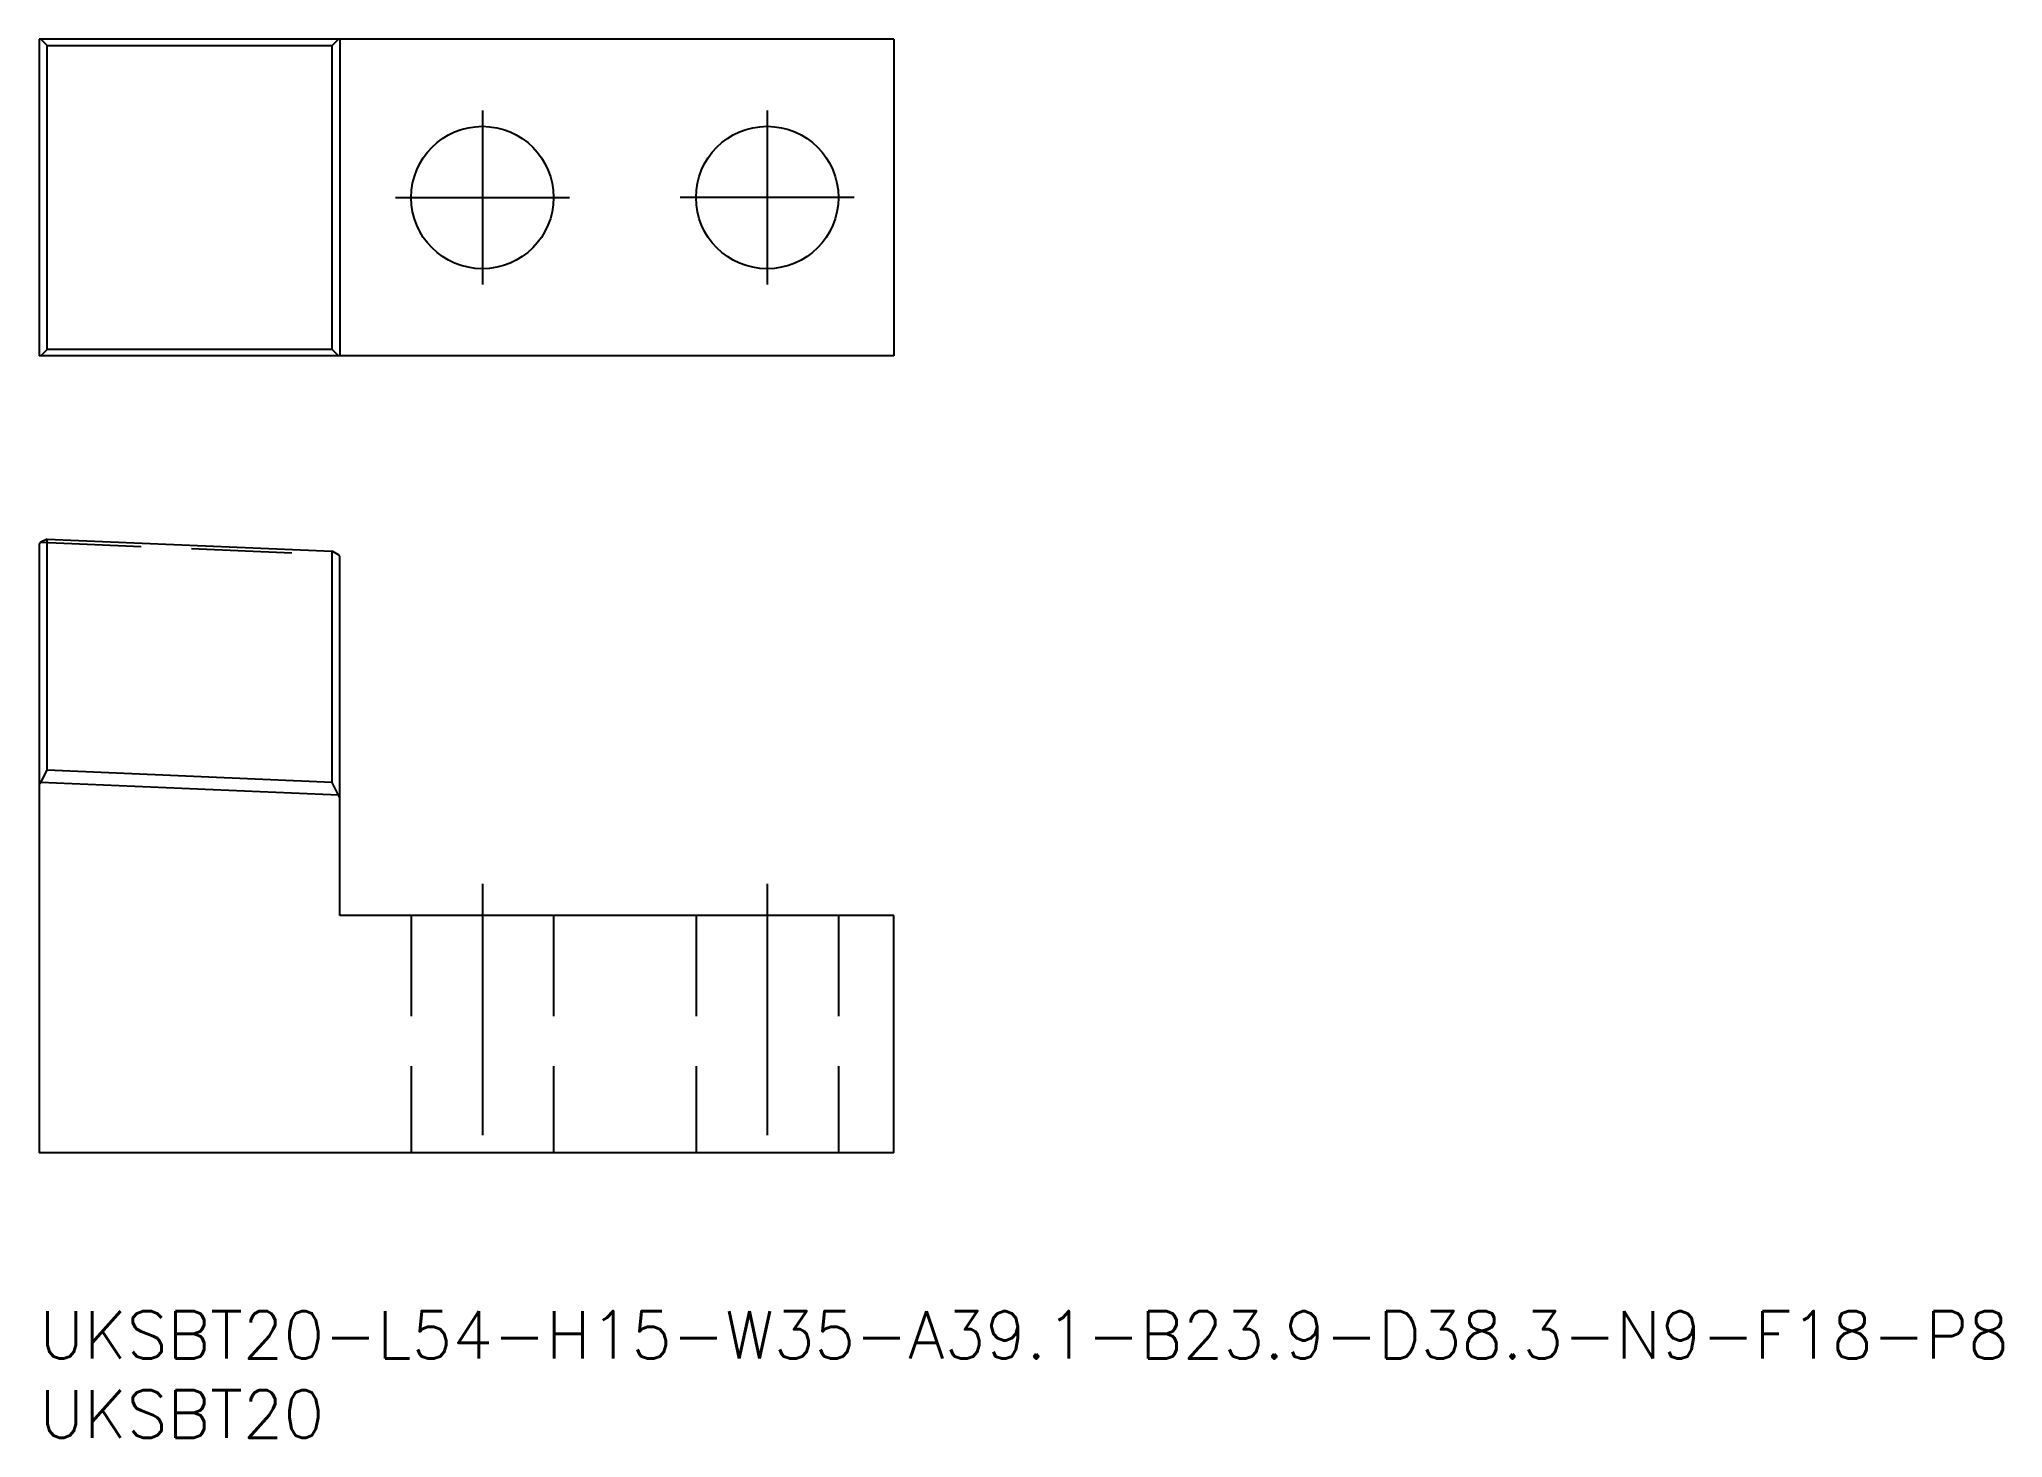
# Model space of a CAD drawing. Extents: x 0 to 124, y -8 to 80.
import ezdxf

# ---------------------------------------------------------------- set-up
doc = ezdxf.new("R2010")
doc.units = 0
doc.header["$LTSCALE"] = 0.5
doc.linetypes.add('CENTER', pattern=[50.8, 31.75, -6.35, 6.35, -6.35])
doc.linetypes.add('DASHED', pattern=[19.05, 12.7, -6.35])
for name, color, linetype in [('MSM_CENTER', 1, 'CENTER'), ('MSM_CONTINUOUS', 7, 'CONTINUOUS'), ('MSM_DASHED', 4, 'DASHED'), ('MSM_PART_NUMBER', 7, 'CONTINUOUS')]:
    doc.layers.add(name, color=color, linetype=linetype)
doc.styles.get("Standard").update_dxf_attribs({"font": 'txt.shx', "height": 3, "bigfont": 'bigfont.shx'})

# ---------------------------------------------------------------- blocks, each defined once
blk = doc.blocks.new('*U17')
at = {"layer": 'MSM_PART_NUMBER'}
blk.add_text('UKSBT20-L54-H15-W35-A39.1-B23.9-D38.3-N9-F18-P8', height=3, dxfattribs=at).set_placement((0, -3))
blk = doc.blocks.new('*U18')
at = {"layer": 'MSM_PART_NUMBER'}
blk.add_text('UKSBT20', height=3, dxfattribs=at).set_placement((0, -8))

msp = doc.modelspace()

# ---------------------------------------------------------------- linework, layer by layer
at = {"layer": 'MSM_CENTER'}
for p, q in [((28, 75.88), (28, 64.88)), ((46, 75.88), (46, 64.88)), ((22.5, 70.38), (33.5, 70.38)), ((51.5, 70.38), (40.5, 70.38)), ((28, 27), (28, 8)), ((46, 27), (46, 8))]:
    msp.add_line(p, q, dxfattribs=at)
at = {"layer": 'MSM_CONTINUOUS'}
for p, q in [((0, 80.38), (0, 60.38)), ((54, 80.38), (0, 80.38)), ((0.5, 79.98), (0.1, 80.38)), ((0.5, 60.78), (0.5, 79.98)), ((0.5, 79.98), (18.5, 79.98)), ((18.9, 80.38), (18.5, 79.98)), ((18.5, 60.78), (18.5, 79.98)), ((19, 80.38), (19, 60.38)), ((54, 80.38), (54, 60.38)), ((54, 60.38), (0, 60.38)), ((0.1, 60.38), (0.5, 60.78)), ((18.5, 60.78), (0.5, 60.78)), ((18.9, 60.38), (18.5, 60.78)), ((0.1, 48.6), (0, 48.47)), ((0, 48.47), (0, 10)), ((0.5, 48.78), (0.1, 48.6)), ((0.5, 48.78), (18.5, 48.02)), ((0.5, 34.18), (0.5, 48.78)), ((18.9, 47.8), (18.5, 48.02)), ((18.5, 33.42), (18.5, 48.02)), ((19, 47.67), (18.9, 47.8)), ((19, 25), (19, 47.67)), ((0.1, 33.4), (0.5, 34.18)), ((18.5, 33.42), (0.5, 34.18)), ((0.1, 33.4), (0, 33.27)), ((18.9, 32.6), (0.1, 33.4)), ((18.9, 32.6), (18.5, 33.42)), ((19, 32.47), (18.9, 32.6)), ((54, 25), (19, 25)), ((54, 10), (54, 25)), ((54, 10), (0, 10))]:
    msp.add_line(p, q, dxfattribs=at)
for centre in [(28, 70.38), (46, 70.38)]:
    msp.add_circle(centre, 4.5, dxfattribs=at)
at = {"layer": 'MSM_DASHED'}
for p, q in [((0.1, 48.6), (18.9, 47.8)), ((23.5, 25), (23.5, 10)), ((32.5, 25), (32.5, 10)), ((41.5, 25), (41.5, 10)), ((50.5, 25), (50.5, 10))]:
    msp.add_line(p, q, dxfattribs=at)

# ---------------------------------------------------------------- block references
at = {"layer": 'MSM_CONTINUOUS'}
for name in ['*U17', '*U18']:
    msp.add_blockref(name, (0, 0), dxfattribs=at)

doc.saveas('drawing.dxf')
